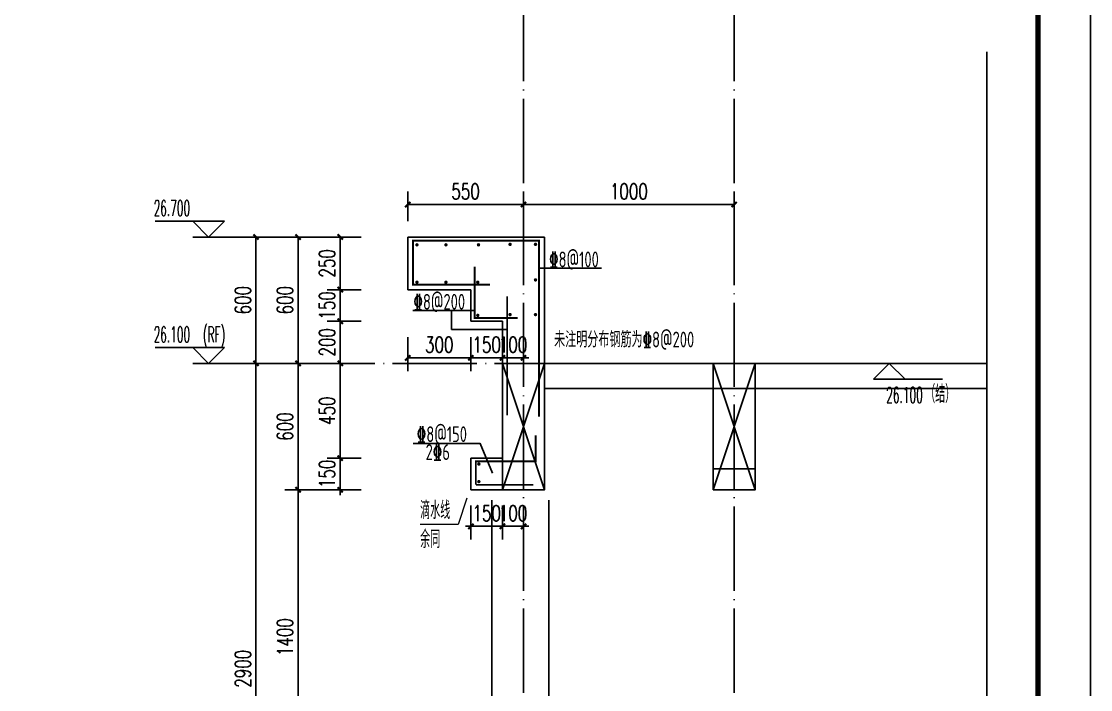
# Model space of a CAD drawing. Extents: x 393367 to 3005760, y 4998 to 826018.
# Drawn here: x 2905729 to 2910805, y 456594 to 459767 of the extents above; entities that cross this region are included whole.
import ezdxf

# ---------------------------------------------------------------- set-up
doc = ezdxf.new("R2010")
doc.units = 0
doc.header["$LTSCALE"] = 1000
doc.linetypes.add('DOTE', pattern=[2.42, 2, -0.2, 0.02, -0.2])
doc.layers.get('0').update_dxf_attribs({"linetype": 'CONTINUOUS'})
doc.layers.get('Defpoints').update_dxf_attribs({"linetype": 'CONTINUOUS'})
for name, color, linetype in [('DIM_ELEV', 3, 'CONTINUOUS'), ('DIM_SYMB', 3, 'CONTINUOUS'), ('DOTE', 8, 'DOTE'), ('PUB_DIM', 3, 'CONTINUOUS'), ('PUB_TEXT', 7, 'CONTINUOUS'), ('S-大样-砼线', 7, 'CONTINUOUS'), ('S-引出线', 40, 'CONTINUOUS'), ('TEXT', 7, 'CONTINUOUS'), ('WALL', 130, 'CONTINUOUS'), ('图框', 7, 'CONTINUOUS'), ('看线', 251, 'CONTINUOUS'), ('立面-看线', 251, 'CONTINUOUS')]:
    doc.layers.add(name, color=color, linetype=linetype)
for name, color, linetype, lineweight in [('DIM_IDEN', 3, 'CONTINUOUS', 15), ('REIN', 1, 'CONTINUOUS', 18), ('S_WINDOW', 144, 'CONTINUOUS', 15)]:
    doc.layers.add(name, color=color, linetype=linetype, lineweight=lineweight)
doc.layers.add('yichutu', color=7, linetype='CONTINUOUS', true_color=0xffffff, plot=False)
doc.styles.add('_TCH_DIM', font='simplex.shx', dxfattribs={"width": 0.65, "bigfont": 'gbcbig.shx'})
doc.styles.add('_TCH_DIM_T3', font='SIMPLEX', dxfattribs={"width": 0.705882, "bigfont": 'GBCBIG'})
doc.styles.add('DIM_FONT_T3', font='SIMPLEX', dxfattribs={"width": 0.705882, "bigfont": 'GBCBIG'})
doc.styles.add('TSSD_Rein', font='Tssdeng.shx', dxfattribs={"width": 0.7, "bigfont": 'hztxt.shx'})
doc.dimstyles.new('_TCH_ARCH&&25', dxfattribs={"dimtxt": 74.375, "dimasz": 25, "dimexe": 62.5, "dimexo": 75, "dimgap": 25, "dimtad": 1, "dimdec": 0, "dimzin": 0, "dimdsep": 46, "dimtxsty": '_TCH_DIM_T3', "dimblk": 'ARCHTICK', "dimcen": 0.09, "dimclrt": 7, "dimazin": 2, "dimtfac": 1, "dimtdec": 0, "dimtix": 1, "dimtmove": 2, "dimatfit": 3, "dimfxl": 1, "dimtolj": 1, "dimtzin": 0, "dimarcsym": 0})

# ---------------------------------------------------------------- blocks, each defined once
blk = doc.blocks.new('GFDDDDRG')
at = {"layer": '图框'}
blk.add_lwpolyline([(923310, -107437), (923310, -159999), (893610, -159999), (893610, -107437)], close=True, dxfattribs=at)
blk.add_lwpolyline([(923310, -107437), (923310, -159999), (893610, -159999), (893610, -107437)], close=True, dxfattribs=at)
at = {"layer": '图框', "const_width": 50}
blk.add_lwpolyline([(894110, -159499), (922810, -159499), (922810, -108687), (894110, -108687)], close=True, dxfattribs=at)
blk = doc.blocks.new('A$C351C53CB')
at = {"layer": 'DIM_ELEV'}
for p, q in [((-150, 6475), (-478, 6475)), ((-225, 6400), (-300, 6475)), ((-225, 6400), (-150, 6475)), ((200, 6400), (-300, 6400)), ((-150, 5875), (-478, 5875)), ((-225, 5800), (-300, 5875)), ((-225, 5800), (-150, 5875)), ((200, 5800), (-300, 5800))]:
    blk.add_line(p, q, dxfattribs=at)
at = {"layer": 'PUB_TEXT', "style": '_TCH_DIM', "width": 0.494118}
for s, p in [('26.700', (-485.5, 6500)), ('26.100', (-485.5, 5900)), ('(RF)', (-251.8, 5900))]:
    blk.add_text(s, height=74.38, dxfattribs=at).set_placement(p)
blk = doc.blocks.new('_ArchTick')
at = {"color": 0, "linetype": 'ByBlock', "const_width": 0.4}
blk.add_lwpolyline([(-0.5, -0.5), (0.5, 0.5)], dxfattribs=at)
blk = doc.blocks.new('*D2020')
at = {"layer": 'Defpoints', "color": 0, "transparency": 16777216}
for p in [(1118235.2, -141985.6), (1118409.8, -141985.6), (1118409.8, -142085.6)]:
    blk.add_point(p, dxfattribs=at)
at = {"layer": 'PUB_DIM', "color": 0, "lineweight": -2, "transparency": 16777216}
for p, q in [((1118334.8, -141985.6), (1118172.7, -141985.6)), ((1118235.2, -141985.6), (1118235.2, -141960.6)), ((1118235.2, -142085.6), (1118235.2, -141985.6)), ((1118334.8, -142085.6), (1118172.7, -142085.6)), ((1118235.2, -142085.6), (1118235.2, -142110.6))]:
    blk.add_line(p, q, dxfattribs=at)
at = {"layer": 'PUB_DIM', "color": 0, "lineweight": -2, "transparency": 16777216, "xscale": 25, "yscale": 25, "zscale": 25}
for p, rotation in [((1118235.2, -141985.6), 270), ((1118235.2, -142085.6), 90)]:
    blk.add_blockref('_ArchTick', p, dxfattribs=dict(at, rotation=rotation))
at = {"layer": 'PUB_DIM', "color": 7, "transparency": 16777216, "insert": (1118173, -142035.6), "char_height": 74.38, "attachment_point": 5, "rotation": 90, "style": '_TCH_DIM_T3'}
blk.add_mtext('\\A1;100', dxfattribs=at)
blk = doc.blocks.new('*D2021')
at = {"layer": 'Defpoints', "color": 0, "transparency": 16777216}
for p in [(1118235.2, -142085.6), (1118409.8, -142085.6), (1118409.8, -142585.6)]:
    blk.add_point(p, dxfattribs=at)
at = {"layer": 'PUB_DIM', "color": 0, "lineweight": -2, "transparency": 16777216}
for p, q in [((1118334.8, -142085.6), (1118172.7, -142085.6)), ((1118235.2, -142585.6), (1118235.2, -142085.6)), ((1118334.8, -142585.6), (1118172.7, -142585.6))]:
    blk.add_line(p, q, dxfattribs=at)
at = {"layer": 'PUB_DIM', "color": 0, "lineweight": -2, "transparency": 16777216, "xscale": 25, "yscale": 25, "zscale": 25}
for p, rotation in [((1118235.2, -142085.6), 90), ((1118235.2, -142585.6), 270)]:
    blk.add_blockref('_ArchTick', p, dxfattribs=dict(at, rotation=rotation))
at = {"layer": 'PUB_DIM', "color": 7, "transparency": 16777216, "insert": (1118173, -142335.6), "char_height": 74.38, "attachment_point": 5, "rotation": 90, "style": '_TCH_DIM_T3'}
blk.add_mtext('\\A1;500', dxfattribs=at)
blk = doc.blocks.new('*D2022')
at = {"layer": 'Defpoints', "color": 0, "transparency": 16777216}
for p in [(1118235.2, -142585.6), (1118409.8, -142585.6), (1118409.8, -142685.6)]:
    blk.add_point(p, dxfattribs=at)
at = {"layer": 'PUB_DIM', "color": 0, "lineweight": -2, "transparency": 16777216}
for p, q in [((1118235.2, -142585.6), (1118235.2, -142560.6)), ((1118334.8, -142585.6), (1118172.7, -142585.6)), ((1118235.2, -142685.6), (1118235.2, -142585.6)), ((1118334.8, -142685.6), (1118172.7, -142685.6)), ((1118235.2, -142685.6), (1118235.2, -142710.6))]:
    blk.add_line(p, q, dxfattribs=at)
at = {"layer": 'PUB_DIM', "color": 0, "lineweight": -2, "transparency": 16777216, "xscale": 25, "yscale": 25, "zscale": 25}
for p, rotation in [((1118235.2, -142585.6), 270), ((1118235.2, -142685.6), 90)]:
    blk.add_blockref('_ArchTick', p, dxfattribs=dict(at, rotation=rotation))
at = {"layer": 'PUB_DIM', "color": 7, "transparency": 16777216, "insert": (1118173, -142635.6), "char_height": 74.38, "attachment_point": 5, "rotation": 90, "style": '_TCH_DIM_T3'}
blk.add_mtext('\\A1;100', dxfattribs=at)
blk = doc.blocks.new('*D2023')
at = {"layer": 'Defpoints', "color": 0, "transparency": 16777216}
for p in [(1118409.8, -142685.6), (1118559.8, -142685.6), (1118559.8, -142859.3)]:
    blk.add_point(p, dxfattribs=at)
at = {"layer": 'PUB_DIM', "color": 0, "lineweight": -2, "transparency": 16777216}
for p, q in [((1118409.8, -142760.6), (1118409.8, -142921.8)), ((1118559.8, -142760.6), (1118559.8, -142921.8)), ((1118409.8, -142859.3), (1118384.8, -142859.3)), ((1118409.8, -142859.3), (1118559.8, -142859.3)), ((1118559.8, -142859.3), (1118584.8, -142859.3))]:
    blk.add_line(p, q, dxfattribs=at)
at = {"layer": 'PUB_DIM', "color": 0, "lineweight": -2, "transparency": 16777216, "xscale": 25, "yscale": 25, "zscale": 25}
blk.add_blockref('_ArchTick', (1118409.8, -142859.3), dxfattribs=at)
at = {"layer": 'PUB_DIM', "color": 0, "lineweight": -2, "transparency": 16777216, "xscale": 25, "yscale": 25, "zscale": 25, "rotation": 180}
blk.add_blockref('_ArchTick', (1118559.8, -142859.3), dxfattribs=at)
at = {"layer": 'PUB_DIM', "color": 7, "transparency": 16777216, "insert": (1118484.8, -142797.1), "char_height": 74.38, "attachment_point": 5, "style": '_TCH_DIM_T3'}
blk.add_mtext('\\A1;150', dxfattribs=at)
blk = doc.blocks.new('*D2024')
at = {"layer": 'Defpoints', "color": 0, "transparency": 16777216}
for p in [(1118559.8, -142685.6), (1118659.8, -142685.6), (1118659.8, -142859.3)]:
    blk.add_point(p, dxfattribs=at)
at = {"layer": 'PUB_DIM', "color": 0, "lineweight": -2, "transparency": 16777216}
for p, q in [((1118559.8, -142760.6), (1118559.8, -142921.8)), ((1118659.8, -142760.6), (1118659.8, -142921.8)), ((1118559.8, -142859.3), (1118534.8, -142859.3)), ((1118559.8, -142859.3), (1118659.8, -142859.3)), ((1118659.8, -142859.3), (1118684.8, -142859.3))]:
    blk.add_line(p, q, dxfattribs=at)
at = {"layer": 'PUB_DIM', "color": 0, "lineweight": -2, "transparency": 16777216, "xscale": 25, "yscale": 25, "zscale": 25}
blk.add_blockref('_ArchTick', (1118559.8, -142859.3), dxfattribs=at)
at = {"layer": 'PUB_DIM', "color": 0, "lineweight": -2, "transparency": 16777216, "xscale": 25, "yscale": 25, "zscale": 25, "rotation": 180}
blk.add_blockref('_ArchTick', (1118659.8, -142859.3), dxfattribs=at)
at = {"layer": 'PUB_DIM', "color": 7, "transparency": 16777216, "insert": (1118609.8, -142797.1), "char_height": 74.38, "attachment_point": 5, "style": '_TCH_DIM_T3'}
blk.add_mtext('\\A1;100', dxfattribs=at)
blk = doc.blocks.new('*D2025')
at = {"layer": 'Defpoints', "color": 0, "transparency": 16777216}
for p in [(1120216.1, -142085.6), (1120382.1, -142085.6), (1120216.1, -142170.6)]:
    blk.add_point(p, dxfattribs=at)
at = {"layer": 'PUB_DIM', "color": 0, "lineweight": -2, "transparency": 16777216}
for p, q in [((1120291.1, -142085.6), (1120444.6, -142085.6)), ((1120382.1, -142085.6), (1120382.1, -142060.6)), ((1120382.1, -142170.6), (1120382.1, -142085.6)), ((1120291.1, -142170.6), (1120444.6, -142170.6)), ((1120382.1, -142170.6), (1120382.1, -142195.6))]:
    blk.add_line(p, q, dxfattribs=at)
at = {"layer": 'PUB_DIM', "color": 0, "lineweight": -2, "transparency": 16777216, "xscale": 25, "yscale": 25, "zscale": 25}
for p, rotation in [((1120382.1, -142085.6), 270), ((1120382.1, -142170.6), 90)]:
    blk.add_blockref('_ArchTick', p, dxfattribs=dict(at, rotation=rotation))
at = {"layer": 'PUB_DIM', "color": 7, "transparency": 16777216, "insert": (1120319.9, -142128.1), "char_height": 74.38, "attachment_point": 5, "rotation": 90, "style": '_TCH_DIM_T3'}
blk.add_mtext('\\A1;85', dxfattribs=at)
blk = doc.blocks.new('*D2026')
at = {"layer": 'Defpoints', "color": 0, "transparency": 16777216}
for p in [(1118409.8, -142085.6), (1118559.8, -142085.6), (1118559.8, -142259.3)]:
    blk.add_point(p, dxfattribs=at)
at = {"layer": 'PUB_DIM', "color": 0, "lineweight": -2, "transparency": 16777216}
for p, q in [((1118409.8, -142160.6), (1118409.8, -142321.8)), ((1118559.8, -142160.6), (1118559.8, -142321.8)), ((1118409.8, -142259.3), (1118384.8, -142259.3)), ((1118409.8, -142259.3), (1118559.8, -142259.3)), ((1118559.8, -142259.3), (1118584.8, -142259.3))]:
    blk.add_line(p, q, dxfattribs=at)
at = {"layer": 'PUB_DIM', "color": 0, "lineweight": -2, "transparency": 16777216, "xscale": 25, "yscale": 25, "zscale": 25}
blk.add_blockref('_ArchTick', (1118409.8, -142259.3), dxfattribs=at)
at = {"layer": 'PUB_DIM', "color": 0, "lineweight": -2, "transparency": 16777216, "xscale": 25, "yscale": 25, "zscale": 25, "rotation": 180}
blk.add_blockref('_ArchTick', (1118559.8, -142259.3), dxfattribs=at)
at = {"layer": 'PUB_DIM', "color": 7, "transparency": 16777216, "insert": (1118484.8, -142197.1), "char_height": 74.38, "attachment_point": 5, "style": '_TCH_DIM_T3'}
blk.add_mtext('\\A1;150', dxfattribs=at)
blk = doc.blocks.new('*D2027')
at = {"layer": 'Defpoints', "color": 0, "transparency": 16777216}
for p in [(1118559.8, -142085.6), (1118659.8, -142085.6), (1118659.8, -142259.3)]:
    blk.add_point(p, dxfattribs=at)
at = {"layer": 'PUB_DIM', "color": 0, "lineweight": -2, "transparency": 16777216}
for p, q in [((1118559.8, -142160.6), (1118559.8, -142321.8)), ((1118659.8, -142160.6), (1118659.8, -142321.8)), ((1118559.8, -142259.3), (1118534.8, -142259.3)), ((1118559.8, -142259.3), (1118659.8, -142259.3)), ((1118659.8, -142259.3), (1118684.8, -142259.3))]:
    blk.add_line(p, q, dxfattribs=at)
at = {"layer": 'PUB_DIM', "color": 0, "lineweight": -2, "transparency": 16777216, "xscale": 25, "yscale": 25, "zscale": 25}
blk.add_blockref('_ArchTick', (1118559.8, -142259.3), dxfattribs=at)
at = {"layer": 'PUB_DIM', "color": 0, "lineweight": -2, "transparency": 16777216, "xscale": 25, "yscale": 25, "zscale": 25, "rotation": 180}
blk.add_blockref('_ArchTick', (1118659.8, -142259.3), dxfattribs=at)
at = {"layer": 'PUB_DIM', "color": 7, "transparency": 16777216, "insert": (1118609.8, -142197.1), "char_height": 74.38, "attachment_point": 5, "style": '_TCH_DIM_T3'}
blk.add_mtext('\\A1;100', dxfattribs=at)
blk = doc.blocks.new('*D2028')
at = {"layer": 'Defpoints', "color": 0, "transparency": 16777216}
for p in [(1119055.7, -142085.6), (1119221.7, -142085.6), (1119055.7, -142170.6)]:
    blk.add_point(p, dxfattribs=at)
at = {"layer": 'PUB_DIM', "color": 0, "lineweight": -2, "transparency": 16777216}
for p, q in [((1119130.7, -142085.6), (1119284.2, -142085.6)), ((1119221.7, -142085.6), (1119221.7, -142060.6)), ((1119221.7, -142170.6), (1119221.7, -142085.6)), ((1119130.7, -142170.6), (1119284.2, -142170.6)), ((1119221.7, -142170.6), (1119221.7, -142195.6))]:
    blk.add_line(p, q, dxfattribs=at)
at = {"layer": 'PUB_DIM', "color": 0, "lineweight": -2, "transparency": 16777216, "xscale": 25, "yscale": 25, "zscale": 25}
for p, rotation in [((1119221.7, -142085.6), 270), ((1119221.7, -142170.6), 90)]:
    blk.add_blockref('_ArchTick', p, dxfattribs=dict(at, rotation=rotation))
at = {"layer": 'PUB_DIM', "color": 7, "transparency": 16777216, "insert": (1119159.5, -142128.1), "char_height": 74.38, "attachment_point": 5, "rotation": 90, "style": '_TCH_DIM_T3'}
blk.add_mtext('\\A1;85', dxfattribs=at)
blk = doc.blocks.new('*D1787')
at = {"layer": 'Defpoints', "color": 0, "transparency": 16777216}
for p in [(2907863.1, 457542.7), (2908013.1, 457542.7), (2908013.1, 457369)]:
    blk.add_point(p, dxfattribs=at)
at = {"layer": 'PUB_DIM', "color": 0, "lineweight": -2, "transparency": 16777216}
for p, q in [((2907863.1, 457467.7), (2907863.1, 457306.5)), ((2908013.1, 457467.7), (2908013.1, 457306.5)), ((2907863.1, 457369), (2907838.1, 457369)), ((2907863.1, 457369), (2908013.1, 457369)), ((2908013.1, 457369), (2908038.1, 457369))]:
    blk.add_line(p, q, dxfattribs=at)
at = {"layer": 'PUB_DIM', "color": 0, "lineweight": -2, "transparency": 16777216, "xscale": 25, "yscale": 25, "zscale": 25}
blk.add_blockref('_ArchTick', (2907863.1, 457369), dxfattribs=at)
at = {"layer": 'PUB_DIM', "color": 0, "lineweight": -2, "transparency": 16777216, "xscale": 25, "yscale": 25, "zscale": 25, "rotation": 180}
blk.add_blockref('_ArchTick', (2908013.1, 457369), dxfattribs=at)
at = {"layer": 'PUB_DIM', "color": 7, "transparency": 16777216, "insert": (2907938.1, 457431.2), "char_height": 74.38, "attachment_point": 5, "style": '_TCH_DIM_T3'}
blk.add_mtext('\\A1;150', dxfattribs=at)
blk = doc.blocks.new('*D1788')
at = {"layer": 'Defpoints', "color": 0, "transparency": 16777216}
for p in [(2908013.1, 457542.7), (2908113.1, 457542.7), (2908113.1, 457369)]:
    blk.add_point(p, dxfattribs=at)
at = {"layer": 'PUB_DIM', "color": 0, "lineweight": -2, "transparency": 16777216}
for p, q in [((2908013.1, 457467.7), (2908013.1, 457306.5)), ((2908113.1, 457467.7), (2908113.1, 457306.5)), ((2908013.1, 457369), (2907988.1, 457369)), ((2908013.1, 457369), (2908113.1, 457369)), ((2908113.1, 457369), (2908138.1, 457369))]:
    blk.add_line(p, q, dxfattribs=at)
at = {"layer": 'PUB_DIM', "color": 0, "lineweight": -2, "transparency": 16777216, "xscale": 25, "yscale": 25, "zscale": 25}
blk.add_blockref('_ArchTick', (2908013.1, 457369), dxfattribs=at)
at = {"layer": 'PUB_DIM', "color": 0, "lineweight": -2, "transparency": 16777216, "xscale": 25, "yscale": 25, "zscale": 25, "rotation": 180}
blk.add_blockref('_ArchTick', (2908113.1, 457369), dxfattribs=at)
at = {"layer": 'PUB_DIM', "color": 7, "transparency": 16777216, "insert": (2908063.1, 457431.2), "char_height": 74.38, "attachment_point": 5, "style": '_TCH_DIM_T3'}
blk.add_mtext('\\A1;100', dxfattribs=at)
blk = doc.blocks.new('*D1789')
at = {"layer": 'Defpoints', "color": 0, "transparency": 16777216}
for p in [(2907563.1, 458342.7), (2907863.1, 458342.7), (2907863.1, 458169)]:
    blk.add_point(p, dxfattribs=at)
at = {"layer": 'PUB_DIM', "color": 0, "lineweight": -2, "transparency": 16777216}
for p, q in [((2907563.1, 458267.7), (2907563.1, 458106.5)), ((2907863.1, 458267.7), (2907863.1, 458106.5)), ((2907563.1, 458169), (2907863.1, 458169))]:
    blk.add_line(p, q, dxfattribs=at)
at = {"layer": 'PUB_DIM', "color": 0, "lineweight": -2, "transparency": 16777216, "xscale": 25, "yscale": 25, "zscale": 25, "rotation": 180}
blk.add_blockref('_ArchTick', (2907563.1, 458169), dxfattribs=at)
at = {"layer": 'PUB_DIM', "color": 0, "lineweight": -2, "transparency": 16777216, "xscale": 25, "yscale": 25, "zscale": 25}
blk.add_blockref('_ArchTick', (2907863.1, 458169), dxfattribs=at)
at = {"layer": 'PUB_DIM', "color": 7, "transparency": 16777216, "insert": (2907713.1, 458231.2), "char_height": 74.38, "attachment_point": 5, "style": '_TCH_DIM_T3'}
blk.add_mtext('\\A1;300', dxfattribs=at)
blk = doc.blocks.new('*D1790')
at = {"layer": 'Defpoints', "color": 0, "transparency": 16777216}
for p in [(2907863.1, 458342.7), (2908013.1, 458342.7), (2908013.1, 458169)]:
    blk.add_point(p, dxfattribs=at)
at = {"layer": 'PUB_DIM', "color": 0, "lineweight": -2, "transparency": 16777216}
for p, q in [((2907863.1, 458267.7), (2907863.1, 458106.5)), ((2908013.1, 458267.7), (2908013.1, 458106.5)), ((2907863.1, 458169), (2907838.1, 458169)), ((2907863.1, 458169), (2908013.1, 458169)), ((2908013.1, 458169), (2908038.1, 458169))]:
    blk.add_line(p, q, dxfattribs=at)
at = {"layer": 'PUB_DIM', "color": 0, "lineweight": -2, "transparency": 16777216, "xscale": 25, "yscale": 25, "zscale": 25}
blk.add_blockref('_ArchTick', (2907863.1, 458169), dxfattribs=at)
at = {"layer": 'PUB_DIM', "color": 0, "lineweight": -2, "transparency": 16777216, "xscale": 25, "yscale": 25, "zscale": 25, "rotation": 180}
blk.add_blockref('_ArchTick', (2908013.1, 458169), dxfattribs=at)
at = {"layer": 'PUB_DIM', "color": 7, "transparency": 16777216, "insert": (2907938.1, 458231.2), "char_height": 74.38, "attachment_point": 5, "style": '_TCH_DIM_T3'}
blk.add_mtext('\\A1;150', dxfattribs=at)
blk = doc.blocks.new('*D1791')
at = {"layer": 'Defpoints', "color": 0, "transparency": 16777216}
for p in [(2908013.1, 458342.7), (2908113.1, 458342.7), (2908113.1, 458169)]:
    blk.add_point(p, dxfattribs=at)
at = {"layer": 'PUB_DIM', "color": 0, "lineweight": -2, "transparency": 16777216}
for p, q in [((2908013.1, 458267.7), (2908013.1, 458106.5)), ((2908113.1, 458267.7), (2908113.1, 458106.5)), ((2908013.1, 458169), (2907988.1, 458169)), ((2908013.1, 458169), (2908113.1, 458169)), ((2908113.1, 458169), (2908138.1, 458169))]:
    blk.add_line(p, q, dxfattribs=at)
at = {"layer": 'PUB_DIM', "color": 0, "lineweight": -2, "transparency": 16777216, "xscale": 25, "yscale": 25, "zscale": 25}
blk.add_blockref('_ArchTick', (2908013.1, 458169), dxfattribs=at)
at = {"layer": 'PUB_DIM', "color": 0, "lineweight": -2, "transparency": 16777216, "xscale": 25, "yscale": 25, "zscale": 25, "rotation": 180}
blk.add_blockref('_ArchTick', (2908113.1, 458169), dxfattribs=at)
at = {"layer": 'PUB_DIM', "color": 7, "transparency": 16777216, "insert": (2908063.1, 458231.2), "char_height": 74.38, "attachment_point": 5, "style": '_TCH_DIM_T3'}
blk.add_mtext('\\A1;100', dxfattribs=at)
blk = doc.blocks.new('*D1792')
at = {"layer": 'Defpoints', "color": 0, "transparency": 16777216}
for p in [(2908113.1, 458896.9), (2907563.1, 458742.7), (2908113.1, 458742.7)]:
    blk.add_point(p, dxfattribs=at)
at = {"layer": 'PUB_DIM', "color": 0, "lineweight": -2, "transparency": 16777216}
for p, q in [((2907563.1, 458817.7), (2907563.1, 458959.4)), ((2908113.1, 458817.7), (2908113.1, 458959.4)), ((2907563.1, 458896.9), (2908113.1, 458896.9))]:
    blk.add_line(p, q, dxfattribs=at)
at = {"layer": 'PUB_DIM', "color": 0, "lineweight": -2, "transparency": 16777216, "xscale": 25, "yscale": 25, "zscale": 25, "rotation": 180}
blk.add_blockref('_ArchTick', (2907563.1, 458896.9), dxfattribs=at)
at = {"layer": 'PUB_DIM', "color": 0, "lineweight": -2, "transparency": 16777216, "xscale": 25, "yscale": 25, "zscale": 25}
blk.add_blockref('_ArchTick', (2908113.1, 458896.9), dxfattribs=at)
at = {"layer": 'PUB_DIM', "color": 7, "transparency": 16777216, "insert": (2907838.1, 458959.1), "char_height": 74.38, "attachment_point": 5, "style": '_TCH_DIM_T3'}
blk.add_mtext('\\A1;550', dxfattribs=at)
blk = doc.blocks.new('*D1793')
at = {"layer": 'Defpoints', "color": 0, "transparency": 16777216}
for p in [(2909113.1, 458896.9), (2908113.1, 458742.7), (2909113.1, 458742.7)]:
    blk.add_point(p, dxfattribs=at)
at = {"layer": 'PUB_DIM', "color": 0, "lineweight": -2, "transparency": 16777216}
for p, q in [((2908113.1, 458817.7), (2908113.1, 458959.4)), ((2909113.1, 458817.7), (2909113.1, 458959.4)), ((2908113.1, 458896.9), (2909113.1, 458896.9))]:
    blk.add_line(p, q, dxfattribs=at)
at = {"layer": 'PUB_DIM', "color": 0, "lineweight": -2, "transparency": 16777216, "xscale": 25, "yscale": 25, "zscale": 25, "rotation": 180}
blk.add_blockref('_ArchTick', (2908113.1, 458896.9), dxfattribs=at)
at = {"layer": 'PUB_DIM', "color": 0, "lineweight": -2, "transparency": 16777216, "xscale": 25, "yscale": 25, "zscale": 25}
blk.add_blockref('_ArchTick', (2909113.1, 458896.9), dxfattribs=at)
at = {"layer": 'PUB_DIM', "color": 7, "transparency": 16777216, "insert": (2908613.1, 458959.1), "char_height": 74.38, "attachment_point": 5, "style": '_TCH_DIM_T3'}
blk.add_mtext('\\A1;1000', dxfattribs=at)
blk = doc.blocks.new('*D1794')
at = {"layer": 'Defpoints', "color": 0, "transparency": 16777216}
for p in [(2907242.9, 458742.7), (2907417.6, 458742.7), (2907417.6, 458492.7)]:
    blk.add_point(p, dxfattribs=at)
at = {"layer": 'PUB_DIM', "color": 0, "lineweight": -2, "transparency": 16777216}
for p, q in [((2907342.6, 458742.7), (2907180.4, 458742.7)), ((2907242.9, 458492.7), (2907242.9, 458742.7)), ((2907342.6, 458492.7), (2907180.4, 458492.7))]:
    blk.add_line(p, q, dxfattribs=at)
at = {"layer": 'PUB_DIM', "color": 0, "lineweight": -2, "transparency": 16777216, "xscale": 25, "yscale": 25, "zscale": 25}
for p, rotation in [((2907242.9, 458742.7), 90), ((2907242.9, 458492.7), 270)]:
    blk.add_blockref('_ArchTick', p, dxfattribs=dict(at, rotation=rotation))
at = {"layer": 'PUB_DIM', "color": 7, "transparency": 16777216, "insert": (2907180.8, 458617.7), "char_height": 74.38, "attachment_point": 5, "rotation": 90, "style": '_TCH_DIM_T3'}
blk.add_mtext('\\A1;250', dxfattribs=at)
blk = doc.blocks.new('*D1795')
at = {"layer": 'Defpoints', "color": 0, "transparency": 16777216}
for p in [(2907242.9, 458492.7), (2907417.6, 458492.7), (2907417.6, 458342.7)]:
    blk.add_point(p, dxfattribs=at)
at = {"layer": 'PUB_DIM', "color": 0, "lineweight": -2, "transparency": 16777216}
for p, q in [((2907242.9, 458492.7), (2907242.9, 458517.7)), ((2907342.6, 458492.7), (2907180.4, 458492.7)), ((2907242.9, 458342.7), (2907242.9, 458492.7)), ((2907342.6, 458342.7), (2907180.4, 458342.7)), ((2907242.9, 458342.7), (2907242.9, 458317.7))]:
    blk.add_line(p, q, dxfattribs=at)
at = {"layer": 'PUB_DIM', "color": 0, "lineweight": -2, "transparency": 16777216, "xscale": 25, "yscale": 25, "zscale": 25}
for p, rotation in [((2907242.9, 458492.7), 270), ((2907242.9, 458342.7), 90)]:
    blk.add_blockref('_ArchTick', p, dxfattribs=dict(at, rotation=rotation))
at = {"layer": 'PUB_DIM', "color": 7, "transparency": 16777216, "insert": (2907180.8, 458417.7), "char_height": 74.38, "attachment_point": 5, "rotation": 90, "style": '_TCH_DIM_T3'}
blk.add_mtext('\\A1;150', dxfattribs=at)
blk = doc.blocks.new('*D1796')
at = {"layer": 'Defpoints', "color": 0, "transparency": 16777216}
for p in [(2907242.9, 458342.7), (2907417.6, 458342.7), (2907417.6, 458142.7)]:
    blk.add_point(p, dxfattribs=at)
at = {"layer": 'PUB_DIM', "color": 0, "lineweight": -2, "transparency": 16777216}
for p, q in [((2907342.6, 458342.7), (2907180.4, 458342.7)), ((2907242.9, 458142.7), (2907242.9, 458342.7)), ((2907342.6, 458142.7), (2907180.4, 458142.7))]:
    blk.add_line(p, q, dxfattribs=at)
at = {"layer": 'PUB_DIM', "color": 0, "lineweight": -2, "transparency": 16777216, "xscale": 25, "yscale": 25, "zscale": 25}
for p, rotation in [((2907242.9, 458342.7), 90), ((2907242.9, 458142.7), 270)]:
    blk.add_blockref('_ArchTick', p, dxfattribs=dict(at, rotation=rotation))
at = {"layer": 'PUB_DIM', "color": 7, "transparency": 16777216, "insert": (2907180.8, 458242.7), "char_height": 74.38, "attachment_point": 5, "rotation": 90, "style": '_TCH_DIM_T3'}
blk.add_mtext('\\A1;200', dxfattribs=at)
blk = doc.blocks.new('*D1797')
at = {"layer": 'Defpoints', "color": 0, "transparency": 16777216}
for p in [(2907242.9, 458142.7), (2907417.6, 458142.7), (2907417.6, 457692.7)]:
    blk.add_point(p, dxfattribs=at)
at = {"layer": 'PUB_DIM', "color": 0, "lineweight": -2, "transparency": 16777216}
for p, q in [((2907342.6, 458142.7), (2907180.4, 458142.7)), ((2907242.9, 457692.7), (2907242.9, 458142.7)), ((2907342.6, 457692.7), (2907180.4, 457692.7))]:
    blk.add_line(p, q, dxfattribs=at)
at = {"layer": 'PUB_DIM', "color": 0, "lineweight": -2, "transparency": 16777216, "xscale": 25, "yscale": 25, "zscale": 25}
for p, rotation in [((2907242.9, 458142.7), 90), ((2907242.9, 457692.7), 270)]:
    blk.add_blockref('_ArchTick', p, dxfattribs=dict(at, rotation=rotation))
at = {"layer": 'PUB_DIM', "color": 7, "transparency": 16777216, "insert": (2907180.8, 457917.7), "char_height": 74.38, "attachment_point": 5, "rotation": 90, "style": '_TCH_DIM_T3'}
blk.add_mtext('\\A1;450', dxfattribs=at)
blk = doc.blocks.new('*D1798')
at = {"layer": 'Defpoints', "color": 0, "transparency": 16777216}
for p in [(2907242.9, 457692.7), (2907417.6, 457692.7), (2907417.6, 457542.7)]:
    blk.add_point(p, dxfattribs=at)
at = {"layer": 'PUB_DIM', "color": 0, "lineweight": -2, "transparency": 16777216}
for p, q in [((2907342.6, 457692.7), (2907180.4, 457692.7)), ((2907242.9, 457692.7), (2907242.9, 457717.7)), ((2907242.9, 457542.7), (2907242.9, 457692.7)), ((2907342.6, 457542.7), (2907180.4, 457542.7)), ((2907242.9, 457542.7), (2907242.9, 457517.7))]:
    blk.add_line(p, q, dxfattribs=at)
at = {"layer": 'PUB_DIM', "color": 0, "lineweight": -2, "transparency": 16777216, "xscale": 25, "yscale": 25, "zscale": 25}
for p, rotation in [((2907242.9, 457692.7), 270), ((2907242.9, 457542.7), 90)]:
    blk.add_blockref('_ArchTick', p, dxfattribs=dict(at, rotation=rotation))
at = {"layer": 'PUB_DIM', "color": 7, "transparency": 16777216, "insert": (2907180.8, 457617.7), "char_height": 74.38, "attachment_point": 5, "rotation": 90, "style": '_TCH_DIM_T3'}
blk.add_mtext('\\A1;150', dxfattribs=at)
blk = doc.blocks.new('*D1813')
at = {"layer": 'Defpoints', "color": 0, "transparency": 16777216}
for p in [(2907042.9, 457542.7), (2907342.9, 457542.7), (2907342.9, 456142.7)]:
    blk.add_point(p, dxfattribs=at)
at = {"layer": 'PUB_DIM', "color": 0, "lineweight": -2, "transparency": 16777216}
for p, q in [((2907267.9, 457542.7), (2906980.4, 457542.7)), ((2907042.9, 456142.7), (2907042.9, 457542.7)), ((2907267.9, 456142.7), (2906980.4, 456142.7))]:
    blk.add_line(p, q, dxfattribs=at)
at = {"layer": 'PUB_DIM', "color": 0, "lineweight": -2, "transparency": 16777216, "xscale": 25, "yscale": 25, "zscale": 25}
for p, rotation in [((2907042.9, 457542.7), 90), ((2907042.9, 456142.7), 270)]:
    blk.add_blockref('_ArchTick', p, dxfattribs=dict(at, rotation=rotation))
at = {"layer": 'PUB_DIM', "color": 7, "transparency": 16777216, "insert": (2906980.8, 456842.7), "char_height": 74.38, "attachment_point": 5, "rotation": 90, "style": '_TCH_DIM_T3'}
blk.add_mtext('\\A1;1400', dxfattribs=at)
blk = doc.blocks.new('*D1814')
at = {"layer": 'Defpoints', "color": 0, "transparency": 16777216}
for p in [(2907042.9, 458142.7), (2907342.9, 458142.7), (2907342.9, 457542.7)]:
    blk.add_point(p, dxfattribs=at)
at = {"layer": 'PUB_DIM', "color": 0, "lineweight": -2, "transparency": 16777216}
for p, q in [((2907267.9, 458142.7), (2906980.4, 458142.7)), ((2907042.9, 457542.7), (2907042.9, 458142.7)), ((2907267.9, 457542.7), (2906980.4, 457542.7))]:
    blk.add_line(p, q, dxfattribs=at)
at = {"layer": 'PUB_DIM', "color": 0, "lineweight": -2, "transparency": 16777216, "xscale": 25, "yscale": 25, "zscale": 25}
for p, rotation in [((2907042.9, 458142.7), 90), ((2907042.9, 457542.7), 270)]:
    blk.add_blockref('_ArchTick', p, dxfattribs=dict(at, rotation=rotation))
at = {"layer": 'PUB_DIM', "color": 7, "transparency": 16777216, "insert": (2906980.8, 457842.7), "char_height": 74.38, "attachment_point": 5, "rotation": 90, "style": '_TCH_DIM_T3'}
blk.add_mtext('\\A1;600', dxfattribs=at)
blk = doc.blocks.new('*D1815')
at = {"layer": 'Defpoints', "color": 0, "transparency": 16777216}
for p in [(2907042.9, 458742.7), (2907342.9, 458742.7), (2907342.9, 458142.7)]:
    blk.add_point(p, dxfattribs=at)
at = {"layer": 'PUB_DIM', "color": 0, "lineweight": -2, "transparency": 16777216}
for p, q in [((2907267.9, 458742.7), (2906980.4, 458742.7)), ((2907042.9, 458142.7), (2907042.9, 458742.7)), ((2907267.9, 458142.7), (2906980.4, 458142.7))]:
    blk.add_line(p, q, dxfattribs=at)
at = {"layer": 'PUB_DIM', "color": 0, "lineweight": -2, "transparency": 16777216, "xscale": 25, "yscale": 25, "zscale": 25}
for p, rotation in [((2907042.9, 458742.7), 90), ((2907042.9, 458142.7), 270)]:
    blk.add_blockref('_ArchTick', p, dxfattribs=dict(at, rotation=rotation))
at = {"layer": 'PUB_DIM', "color": 7, "transparency": 16777216, "insert": (2906980.8, 458442.7), "char_height": 74.38, "attachment_point": 5, "rotation": 90, "style": '_TCH_DIM_T3'}
blk.add_mtext('\\A1;600', dxfattribs=at)
blk = doc.blocks.new('*D1821')
at = {"layer": 'Defpoints', "color": 0, "transparency": 16777216}
for p in [(2906842.9, 458142.7), (2907342.9, 458142.7), (2907342.9, 455242.7)]:
    blk.add_point(p, dxfattribs=at)
at = {"layer": 'PUB_DIM', "color": 0, "lineweight": -2, "transparency": 16777216}
for p, q in [((2907267.9, 458142.7), (2906780.4, 458142.7)), ((2906842.9, 455242.7), (2906842.9, 458142.7)), ((2907267.9, 455242.7), (2906780.4, 455242.7))]:
    blk.add_line(p, q, dxfattribs=at)
at = {"layer": 'PUB_DIM', "color": 0, "lineweight": -2, "transparency": 16777216, "xscale": 25, "yscale": 25, "zscale": 25}
for p, rotation in [((2906842.9, 458142.7), 90), ((2906842.9, 455242.7), 270)]:
    blk.add_blockref('_ArchTick', p, dxfattribs=dict(at, rotation=rotation))
at = {"layer": 'PUB_DIM', "color": 7, "transparency": 16777216, "insert": (2906780.8, 456692.7), "char_height": 74.38, "attachment_point": 5, "rotation": 90, "style": '_TCH_DIM_T3'}
blk.add_mtext('\\A1;2900', dxfattribs=at)
blk = doc.blocks.new('*D791')
at = {"layer": 'Defpoints', "color": 0, "transparency": 16777216}
for p in [(2906842.9, 458742.7), (2907342.9, 458742.7), (2907342.9, 458142.7)]:
    blk.add_point(p, dxfattribs=at)
at = {"layer": 'PUB_DIM', "color": 0, "lineweight": -2, "transparency": 16777216}
for p, q in [((2907267.9, 458742.7), (2906780.4, 458742.7)), ((2906842.9, 458142.7), (2906842.9, 458742.7)), ((2907267.9, 458142.7), (2906780.4, 458142.7))]:
    blk.add_line(p, q, dxfattribs=at)
at = {"layer": 'PUB_DIM', "color": 0, "lineweight": -2, "transparency": 16777216, "xscale": 25, "yscale": 25, "zscale": 25}
for p, rotation in [((2906842.9, 458742.7), 90), ((2906842.9, 458142.7), 270)]:
    blk.add_blockref('_ArchTick', p, dxfattribs=dict(at, rotation=rotation))
at = {"layer": 'PUB_DIM', "color": 7, "transparency": 16777216, "insert": (2906780.8, 458442.7), "char_height": 74.38, "attachment_point": 5, "rotation": 90, "style": '_TCH_DIM_T3'}
blk.add_mtext('\\A1;600', dxfattribs=at)
blk = doc.blocks.new('A$C724E2FC0')
at = {"layer": 'REIN', "const_width": 9}
for points in [[(370, 974.1), (4.5, 974.1), (4.5, 1182.5), (602.2, 1182.5), (602.2, 347.5)], [(451.1, 353.1), (451.1, 917.8)], [(302.5, 23.5), (302.5, 135.2), (586.4, 135.2), (586.4, 258.2)]]:
    blk.add_lwpolyline(points, dxfattribs=at)
at = {"layer": 'REIN', "const_width": 8}
for points in [[(18.8, 1162.9, 1), (26.8, 1162.9, 1)], [(156.2, 1162.9, 1), (164.2, 1162.9, 1)], [(311.1, 1162.9, 1), (319.1, 1162.9, 1)], [(460.9, 1165.1, 1), (468.9, 1165.1, 1)], [(581.6, 1165.1, 1), (589.6, 1165.1, 1)], [(18.8, 985.4, 1), (26.8, 985.4, 1)], [(156.2, 985.4, 1), (164.2, 985.4, 1)], [(307.7, 985.4, 1), (315.7, 985.4, 1)], [(581.6, 996.6, 1), (589.6, 996.6, 1)], [(307.7, 827.9, 1), (315.7, 827.9, 1)], [(460.9, 831.7, 1), (468.9, 831.7, 1)], [(581.6, 831.7, 1), (589.6, 831.7, 1)], [(312.7, 121.6, 1), (320.7, 121.6, 1)], [(312.7, 38.7, 1), (320.7, 38.7, 1)]]:
    blk.add_lwpolyline(points, format="xyb", close=True, dxfattribs=at)
at = {"layer": 'REIN'}
for points in [[(297.1, 1058.5, 9, 9, 0), (297.1, 815.8, 9, 9, 0), (501.6, 815.8, 9, 9, 0)], [(302.5, 23.5, 9, 9, 0), (575, 23.5, 9, 9, 0)]]:
    blk.add_lwpolyline(points, format="xyseb", dxfattribs=at)
at = {"layer": 'S-大样-砼线'}
for p, q in [((429, 600), (629, 0)), ((629, 600), (429, 0))]:
    blk.add_line(p, q, dxfattribs=at)
blk.add_lwpolyline([(629, 600), (429, 600), (429, 0), (629, 0)], close=True, dxfattribs=at)
at = {"layer": 'S-引出线'}
for p, q in [((598.2, 1052), (898.4, 1052)), ((3.2, 850.8), (297.1, 850.8)), ((186.9, 761.6), (186.9, 850.8)), ((451.1, 761.6), (186.9, 761.6))]:
    blk.add_line(p, q, dxfattribs=at)
blk.add_lwpolyline([(381.7, 78), (323.7, 219.5), (5.3, 219.5)], dxfattribs=at)
at = {"layer": 'TEXT', "style": 'TSSD_Rein', "width": 0.7}
for s, p in [('%%1328@100', (650.3, 1056.1)), ('%%1328@200', (6.4, 854.9)), ('未注明分布钢筋为%%1328@200', (674, 675.8)), ('%%1328@150', (22.3, 226.3)), ('2%%1326', (64.1, 141.1))]:
    blk.add_text(s, height=75, rotation=0, dxfattribs=at).set_placement(p)
blk = doc.blocks.new('yct-525-297-26250-14850-50-3002')
at = {"layer": 'yichutu', "color": 7, "true_color": 0xffffff}
blk.add_lwpolyline([(0, 0), (0, 14850), (26250, 14850), (26250, 0)], close=True, dxfattribs=at)
blk = doc.blocks.new('GDGDGCVDSHG')
at = {"layer": '立面-看线'}
h = blk.add_hatch(dxfattribs=at)
h.set_pattern_fill('碎沙', color=256, scale=4)
h.set_pattern_definition([(37.5, (318506.5696, -527532.5454), (-0.32000626, 9.78826475), [0, -7.7216, 0, -8.636, 0, -8.255]), (7.5, (318506.57, -527532.545), (8.99046566, 14.33650201), [0, -4.1656, 0, -6.9596, 0, -2.667]), (327.5, (318500.321, -527532.5454), (15.819847405, 0.02874369), [0, -2.54, 0, -9.144, 0, -11.938]), (317.5, (318500.321, -527532.545), (15.27112905, 4.45858647), [0, -1.27, 0, -5.9944, 0, -6.858])])
h.paths.add_polyline_path([(1119559.8, -142170.6), (1119759.8, -142170.6), (1119759.8, -142115.6), (1119559.8, -142115.6)])
at = {"layer": 'S_WINDOW'}
blk.add_lwpolyline([(1119614.8, -142085.6), (1119704.8, -142085.6), (1119704.8, -142115.6), (1119614.8, -142115.6)], close=True, dxfattribs=at)
at = {"layer": 'WALL'}
for p, q in [((1118759.8, -141985.6), (1118409.8, -141985.6)), ((1118409.8, -141985.6), (1118409.8, -142085.6)), ((1118759.8, -142170.6), (1118759.8, -141985.6)), ((1118409.8, -142085.6), (1118559.8, -142085.6)), ((1118559.8, -142085.6), (1118559.8, -142585.6)), ((1120858.3, -142170.6), (1118759.8, -142170.6)), ((1120858.3, -142270.6), (1120858.3, -142170.6)), ((1118759.8, -142685.6), (1118759.8, -142270.6)), ((1120858.3, -142270.6), (1118759.8, -142270.6)), ((1119559.8, -142585.6), (1119559.8, -142270.6)), ((1119559.8, -142270.6), (1119759.8, -142270.6)), ((1119759.8, -142585.6), (1119759.8, -142270.6)), ((1118559.8, -142585.6), (1118409.8, -142585.6)), ((1118409.8, -142585.6), (1118409.8, -142685.6)), ((1119559.8, -142685.6), (1119559.8, -142585.6)), ((1119759.8, -142685.6), (1119759.8, -142585.6)), ((1118409.8, -142685.6), (1118759.8, -142685.6)), ((1119559.8, -142685.6), (1119759.8, -142685.6))]:
    blk.add_line(p, q, dxfattribs=at)
blk.add_lwpolyline([(1119559.8, -142115.6), (1119759.8, -142115.6), (1119759.8, -142170.6), (1119559.8, -142170.6)], close=True, dxfattribs=at)
at = {"layer": '看线'}
for p, q in [((1118509.8, -139835.6), (1118509.8, -141930.2)), ((1118779.8, -139835.6), (1118779.8, -141920.6))]:
    blk.add_line(p, q, dxfattribs=at)
at = {"layer": 'PUB_DIM'}
for p1, p2, distance, picture, middle in [((1118409.8, -142085.6), (1118409.8, -141985.6), 174.6, '*D2020', (1118173, -142035.6)), ((1118409.8, -142585.6), (1118409.8, -142085.6), 174.6, '*D2021', (1118173, -142335.6)), ((1118409.8, -142085.6), (1118559.8, -142085.6), -173.7, '*D2026', (1118484.8, -142197.1)), ((1118559.8, -142085.6), (1118659.8, -142085.6), -173.7, '*D2027', (1118609.8, -142197.1)), ((1119055.7, -142170.6), (1119055.7, -142085.6), -166, '*D2028', (1119159.5, -142128.1)), ((1120216.1, -142170.6), (1120216.1, -142085.6), -166, '*D2025', (1120319.9, -142128.1)), ((1118409.8, -142685.6), (1118409.8, -142585.6), 174.6, '*D2022', (1118173, -142635.6)), ((1118409.8, -142685.6), (1118559.8, -142685.6), -173.7, '*D2023', (1118484.8, -142797.1)), ((1118559.8, -142685.6), (1118659.8, -142685.6), -173.7, '*D2024', (1118609.8, -142797.1))]:
    dim = blk.add_aligned_dim(p1=p1, p2=p2, distance=distance, dimstyle='_TCH_ARCH&&25', dxfattribs=at)
    dim.commit()
    dim.dimension.update_dxf_attribs({"geometry": picture, "text_midpoint": middle})

msp = doc.modelspace()

# ---------------------------------------------------------------- linework, layer by layer
at = {"layer": 'DIM_ELEV', "color": 3}
for p, q in [((2909848.87276, 458142.70355), (2909773.87276, 458067.70355)), ((2909848.87276, 458142.70355), (2909923.87276, 458067.70355)), ((2909773.87276, 458067.70355), (2910101.87276, 458067.70355))]:
    msp.add_line(p, q, dxfattribs=at)
at = {"layer": 'DIM_IDEN'}
for p, q in [((2907843.14283, 457502.69996), (2907803.27981, 457378.33333)), ((2907803.27981, 457378.33333), (2907622.18716, 457378.33333))]:
    msp.add_line(p, q, dxfattribs=at)
at = {"layer": 'DIM_SYMB'}
msp.add_lwpolyline([(2910311.66775, 459622.70355), (2910311.66775, 450960.82741), (2910364.16775, 450941.71897), (2910259.16775, 450923.20464), (2910311.66775, 450904.57741), (2910311.66775, 442242.70126)], dxfattribs=at)
at = {"layer": 'DOTE', "linetype": 'DOTE', "ltscale": 0.2}
for p, q in [((2908113.14283, 442542.70126), (2908113.14283, 460222.70355)), ((2909113.14283, 442542.70126), (2909113.14283, 460222.70355)), ((2910311.66775, 458142.70355), (2907342.94867, 458142.70355))]:
    msp.add_line(p, q, dxfattribs=at)
at = {"layer": 'S-大样-砼线'}
for p, q in [((2909013.14256, 458142.69297), (2909213.14298, 457542.70357)), ((2909213.14551, 458142.69297), (2909013.14592, 457542.70357))]:
    msp.add_line(p, q, dxfattribs=at)
msp.add_lwpolyline([(2909213.14257, 458142.69297), (2909013.14256, 458142.69297), (2909013.14298, 457542.70357), (2909213.14298, 457542.70357)], close=True, dxfattribs=at)
at = {"layer": 'WALL'}
for p, q in [((2907563.143, 458742.70789), (2907563.14265, 458492.70578)), ((2908213.14283, 458742.68988), (2907563.143, 458742.70789)), ((2908213.14283, 458142.70355), (2908213.14283, 458742.68988)), ((2907563.14265, 458492.70578), (2907863.14259, 458492.70343)), ((2907863.14259, 458492.70343), (2907863.14306, 458342.70355)), ((2907863.14306, 458342.70355), (2908013.14283, 458342.70355)), ((2908013.14283, 458342.70355), (2908013.14283, 457692.70355)), ((2910311.66775, 458142.70355), (2908213.14283, 458142.70355)), ((2910311.66775, 458022.70355), (2910311.66775, 458142.70355)), ((2910311.66775, 458022.70355), (2908213.14283, 458022.70355)), ((2908213.14283, 457542.70355), (2908213.14283, 458022.70355)), ((2909013.14227, 457642.70384), (2909013.14283, 458022.7037)), ((2909013.14283, 458022.7037), (2909213.14283, 458022.7034)), ((2909213.14227, 457642.70354), (2909213.14283, 458022.7034)), ((2908013.14283, 457692.70355), (2907863.14283, 457692.70355)), ((2907863.14283, 457692.70355), (2907863.14283, 457542.70355)), ((2909013.14227, 457642.70369), (2909213.14227, 457642.70369)), ((2909213.14227, 457542.70369), (2909213.14227, 457642.70369)), ((2907863.14283, 457542.70355), (2908213.14283, 457542.70355)), ((2909013.14227, 457542.70369), (2909213.14227, 457542.70369))]:
    msp.add_line(p, q, dxfattribs=at)

# ---------------------------------------------------------------- block references
at = {"xscale": 0.5, "yscale": 0.5, "zscale": 0.5}
msp.add_blockref('GFDDDDRG', (2449149.86148, 518369.20917), dxfattribs=at)
for name, p in [('A$C351C53CB', (2906842.94867, 452342.70355)), ('GDGDGCVDSHG', (1789453.33363, 597328.29665))]:
    msp.add_blockref(name, p)
at = {"layer": 'TEXT'}
msp.add_blockref('A$C724E2FC0', (2907584.17403, 457542.71121), dxfattribs=at)
at = {"layer": 'yichutu', "rotation": 270}
msp.add_blockref('yct-525-297-26250-14850-50-3002', (2895954.75106, 464650.72831), dxfattribs=at)

# ---------------------------------------------------------------- texts
at = {"layer": 'DIM_ELEV', "color": 7, "style": '_TCH_DIM'}
for s, height, width, p in [('（结）', 84.397163, 0.7, (2910019.81892, 457955.17855)), ('26.100', 74.375, 0.494118, (2909834.31892, 457955.17855))]:
    msp.add_text(s, height=height, dxfattribs=dict(at, width=width)).set_placement(p)
at = {"layer": 'PUB_TEXT', "style": 'DIM_FONT_T3', "width": 0.705882}
for s, p in [('滴水线', (2907622.18716, 457403.35833)), ('余同', (2907622.18716, 457265.80833))]:
    msp.add_text(s, height=84.397163, dxfattribs=at).set_placement(p)

# ---------------------------------------------------------------- dimensions: what is measured, and where the dimension line sits
at = {"layer": 'PUB_DIM'}
for p1, p2, distance, picture, middle in [((2907563.14295, 458742.70355), (2908113.14284, 458742.70355), 154.16052, '*D1792', (2907838.1429, 458959.05157)), ((2908113.14284, 458742.70355), (2909113.14283, 458742.70355), 154.16052, '*D1793', (2908613.14283, 458959.05157)), ((2907342.94867, 458142.70355), (2907342.94867, 458742.70355), 500, '*D791', (2906780.76117, 458442.70355)), ((2907342.94867, 458142.70355), (2907342.94867, 458742.70355), 300, '*D1815', (2906980.76117, 458442.70355)), ((2907417.55944, 458492.705), (2907417.55944, 458742.70355), 174.61077, '*D1794', (2907180.76117, 458617.70428)), ((2907417.55944, 458342.70418), (2907417.55944, 458492.705), 174.61077, '*D1795', (2907180.76117, 458417.70459)), ((2907417.55944, 458142.70355), (2907417.55944, 458342.70418), 174.61077, '*D1796', (2907180.76117, 458242.70387)), ((2907563.14283, 458342.70355), (2907863.14331, 458342.70355), -173.71069, '*D1789', (2907713.14307, 458231.18036)), ((2907863.14331, 458342.70355), (2908013.14284, 458342.70355), -173.71069, '*D1790', (2907938.14307, 458231.18036)), ((2908013.14284, 458342.70355), (2908113.14284, 458342.70355), -173.71069, '*D1791', (2908063.14284, 458231.18036)), ((2907342.94867, 455242.70355), (2907342.94867, 458142.70355), 500, '*D1821', (2906780.76117, 456692.70355)), ((2907342.94867, 457542.69542), (2907342.94867, 458142.70355), 300, '*D1814', (2906980.76117, 457842.69949)), ((2907417.55944, 457692.70355), (2907417.55944, 458142.70355), 174.61077, '*D1797', (2907180.76117, 457917.70355)), ((2907417.55944, 457542.70355), (2907417.55944, 457692.70355), 174.61077, '*D1798', (2907180.76117, 457617.70355)), ((2907342.94867, 456142.70369), (2907342.94867, 457542.69542), 300, '*D1813', (2906980.76117, 456842.69955)), ((2907863.14283, 457542.70355), (2908013.14283, 457542.70355), -173.71069, '*D1787', (2907938.14283, 457431.18036)), ((2908013.14283, 457542.70355), (2908113.14282, 457542.70355), -173.71069, '*D1788', (2908063.14283, 457431.18036))]:
    dim = msp.add_aligned_dim(p1=p1, p2=p2, distance=distance, dimstyle='_TCH_ARCH&&25', dxfattribs=at)
    dim.commit()
    dim.dimension.update_dxf_attribs({"geometry": picture, "text_midpoint": middle})

doc.saveas('drawing.dxf')
